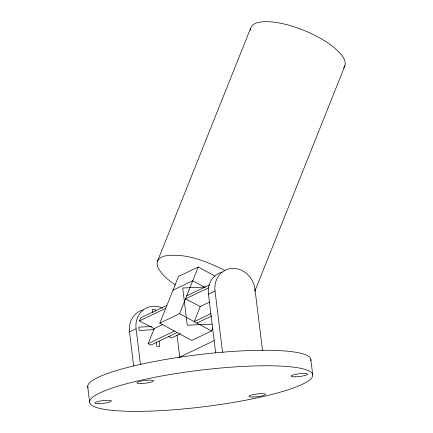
<?xml version="1.0" encoding="UTF-8"?>
<svg xmlns="http://www.w3.org/2000/svg" width="433" height="433" viewBox="0 0 433 433"><rect width="100%" height="100%" fill="white"/><g stroke="black" fill="none" stroke-linecap="round" stroke-linejoin="round"><path stroke-width="0.65" d="M250.355 30.299C250.718 22.229 261.153 21.536 267.291 21.661C280.129 22.11 292.632 25.845 304.491 30.602C316.442 35.614 328.154 41.822 337.675 50.748C341.913 54.888 348.311 62.179 343.531 68.095M224.933 270.517C206.411 261.315 185.346 252.509 164.286 256.082C146.105 262.165 167.279 280.054 175.268 284.735M157.314 261.678L250.599 28.253M162.554 324.571L154.18 328.582L139.431 320.918L140.638 317.898L166.954 305.292M177.124 332.522L150.808 345.128L148.146 343.683L154.18 328.582M212.744 327.905L211.504 331.012L191.765 340.462L159.82 323.142L178.477 276.454L198.217 267.004L214.779 275.983M159.82 323.142L179.56 313.687L198.217 267.004M209.805 301.942L200.235 306.526L194.201 321.627L210.947 313.606M254.766 291.366L345.041 65.47M172.989 290.186L192.728 280.736L204.56 287.149M186.693 295.836L209.42 284.952M139.431 320.918L165.747 308.312M208.809 287.685L185.486 298.857L200.235 306.526M133.678 365.939L129.505 331.943L136.081 328.788A22.159 19.669 64.4 0 1 162.391 308.036M215.672 352.9L208.452 294.131L215.033 290.976A22.159 19.669 64.4 0 1 232.348 268.417A22.159 19.669 64.4 0 1 254.994 289.26L262.522 350.595M254.582 289.455L254.994 289.26M148.146 343.683L174.461 331.083M196.863 323.072L211.813 315.911M180.458 333.67L171.484 337.962L168.556 336.376M178.282 357.815L214.162 340.63M154.17 329.583L139.166 330.525L138.744 327.115L151.826 326.552M205.54 287.025L182.704 288.01L187.273 325.21L212.121 324.138M179.56 313.687L211.504 331.012M310.845 359.509L312.75 375.005A112.385 18.354 -7 0 1 146.625 411.215A112.385 18.354 -7 0 1 144.184 379.481A112.385 18.354 -7 0 1 312.75 375.005M215.033 290.976L222.562 352.316M177.021 335.072L179.803 357.739M155.447 311.235L155.203 309.27L152.351 309.389L152.752 312.669M159.127 341.22L159.772 346.47L156.919 346.589L156.356 342M136.081 328.788L140.503 364.792M87.72 386.631L89.62 402.127M88.078 387.854A112.385 18.354 -7 0 1 197.832 354.751A112.385 18.354 -7 0 1 310.683 360.781M208.452 294.131A22.159 19.669 64.4 0 1 222.178 272.086M129.505 331.943A22.159 19.669 64.4 0 1 143.226 309.898M141.023 383.508A8.389 1.369 -7 0 0 153.542 380.824A8.389 1.369 -7 0 0 141.071 381.11A8.389 1.369 -7 0 0 141.023 383.508M98.913 403.675A8.389 1.369 -7 0 0 111.433 400.99A8.389 1.369 -7 0 0 98.968 401.277A8.389 1.369 -7 0 0 98.913 403.675M253.04 397.039A8.389 1.369 -7 0 0 265.559 394.355A8.389 1.369 -7 0 0 253.094 394.642A8.389 1.369 -7 0 0 253.04 397.039M295.127 376.845A8.389 1.369 -7 0 0 307.647 374.161A8.389 1.369 -7 0 0 295.182 374.448A8.389 1.369 -7 0 0 295.127 376.845"/></g></svg>
